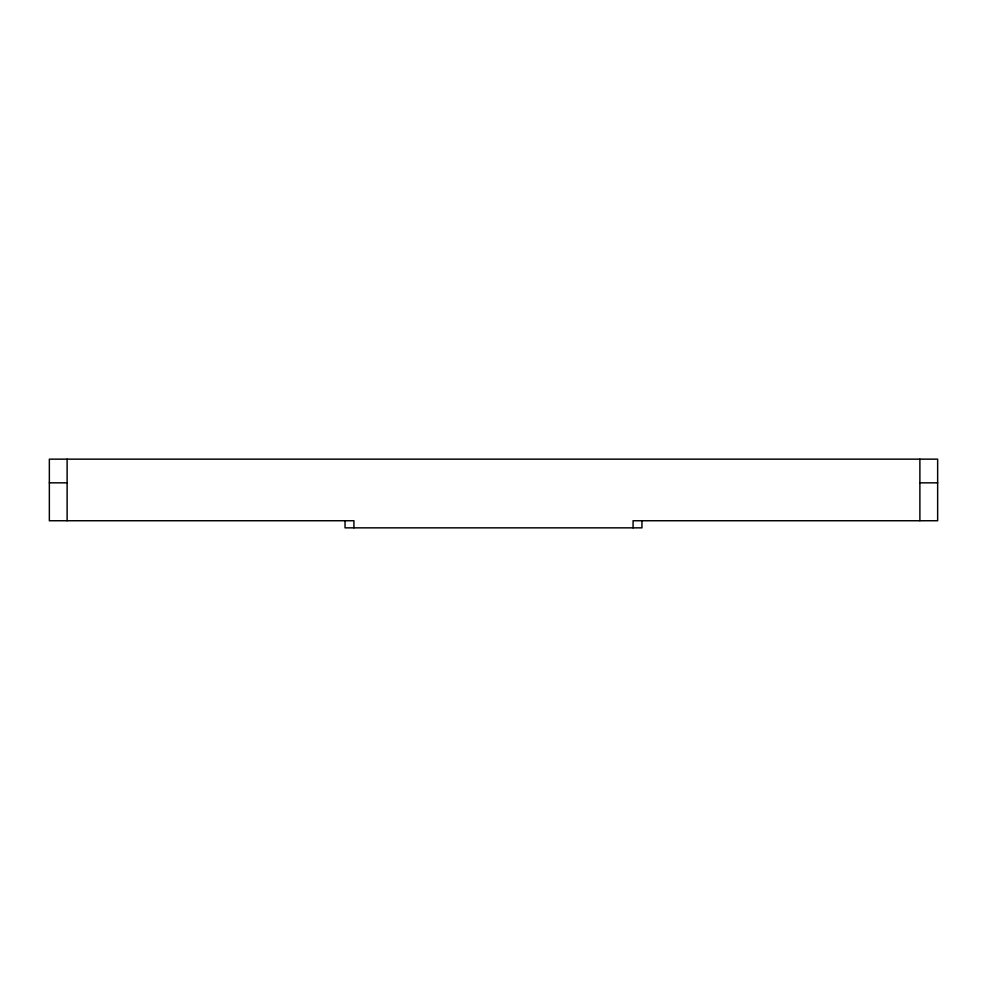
<?xml version="1.0" encoding="UTF-8"?>
<svg xmlns="http://www.w3.org/2000/svg" width="987" height="987" viewBox="0 0 987 987"><rect width="100%" height="100%" fill="white"/><g stroke="black" fill="none" stroke-linecap="round" stroke-linejoin="round"><path stroke-width="1.48" d="M49.35 482.84L67.116 482.84M919.884 482.84L937.65 482.84M919.884 459.152L919.884 520.741M641.957 520.741L641.957 527.848L345.043 527.848L345.043 520.741M633.074 527.848L633.074 520.741L937.65 520.741L937.65 459.152L49.35 459.152L49.35 520.741L353.926 520.741L353.926 527.848M67.116 459.152L67.116 520.741"/></g></svg>
